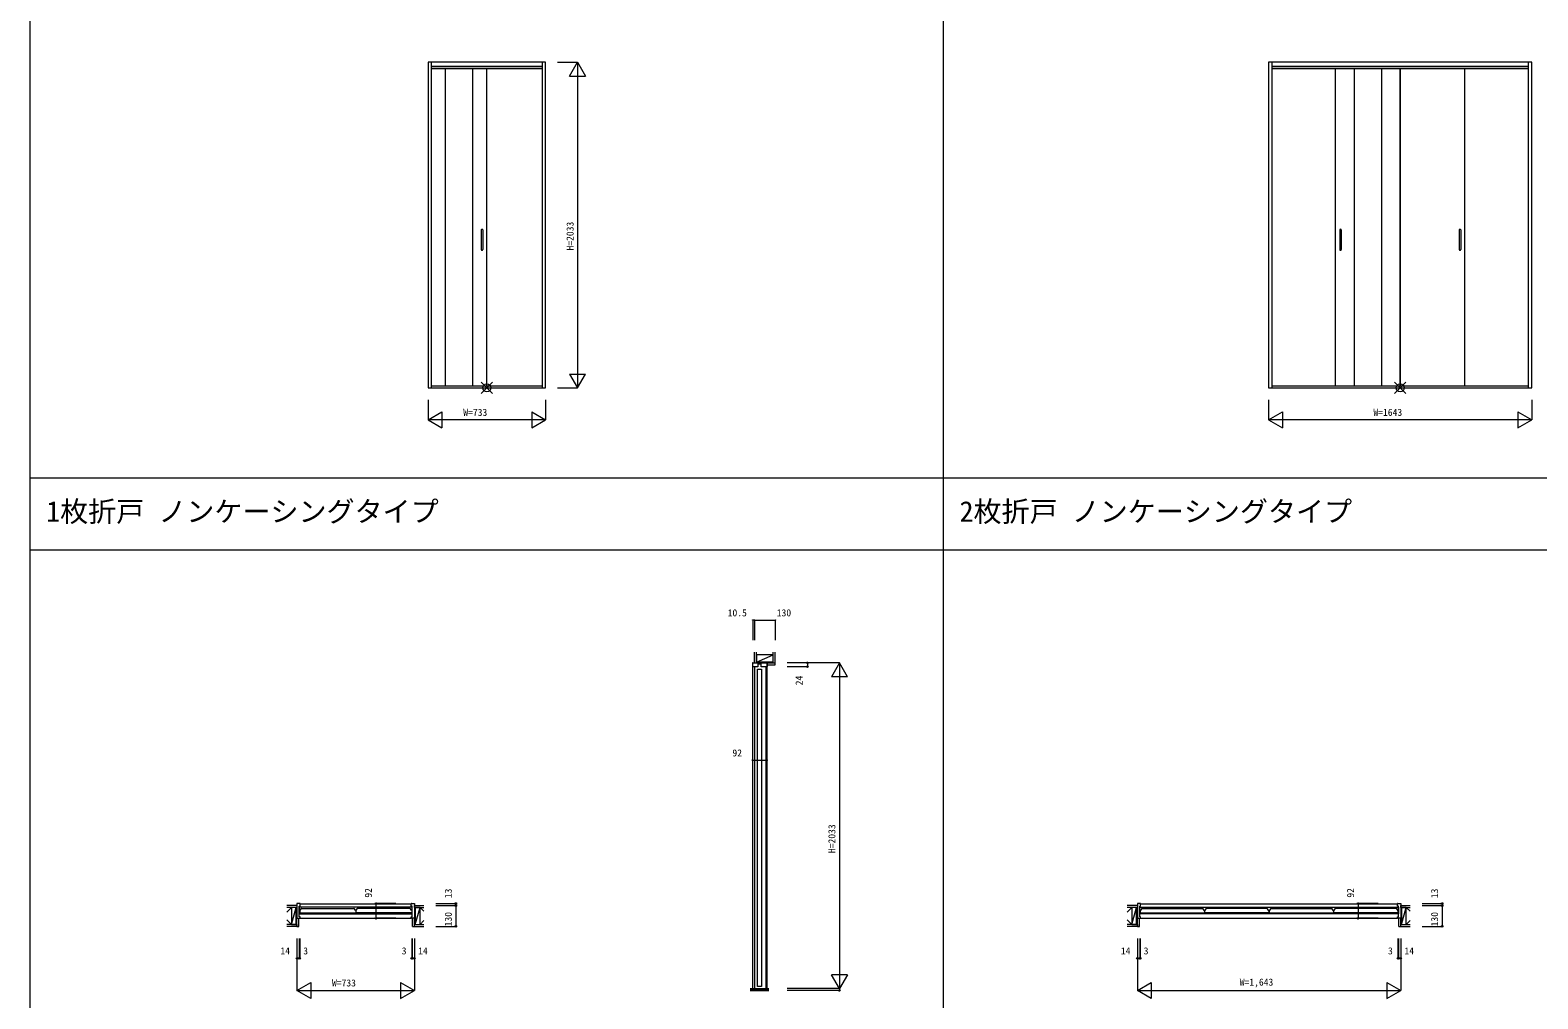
# Model space of a CAD drawing. Units: millimetres, scale not verified. Extents: x -14341 to 14341, y -10000 to 10000.
# Drawn here: x -14341 to -4932, y -5956 to 90 of the extents above; entities that cross this region are included whole.
import ezdxf
from ezdxf.enums import TextEntityAlignment as Align

# ---------------------------------------------------------------- set-up
doc = ezdxf.new("R2010")
doc.units = ezdxf.units.MM
doc.header["$LTSCALE"] = 50
doc.layers.add('0-0_0', color=7, linetype='Continuous')
for name, color, linetype, lineweight in [('0-1_YKK_F1', 7, 'Continuous', 18), ('0-2_YKK_A1', 4, 'Continuous', 18), ('0-3_YKK_B1', 4, 'Continuous', 18), ('0-4_YKK_C1', 4, 'Continuous', 18), ('0-5_YKK_N1', 2, 'Continuous', 18), ('0-6_YKK_Z1', 7, 'Continuous', 18), ('0-7_YKK_IN', 1, 'Continuous', 18)]:
    doc.layers.add(name, color=color, linetype=linetype, lineweight=lineweight)
doc.styles.add('ＭＳ ゴシック', font='')
doc.styles.get('ＭＳ ゴシック').set_extended_font_data('MS Gothic')

msp = doc.modelspace()

# ---------------------------------------------------------------- linework, layer by layer
at = {"layer": '0-1_YKK_F1'}
for p, q in [((-14340.51, -10000), (-14340.51, 10000)), ((-8640.51, -10000), (-8640.51, 9500)), ((-14340.51, -2704), (14159.49, -2704)), ((-14340.51, -3154), (14159.49, -3154))]:
    msp.add_line(p, q, dxfattribs=at)
at = {"layer": '0-2_YKK_A1'}
for p, q in [((-11837.01, -109.5), (-11837.01, -2142.5)), ((-11837.01, -133.5), (-11144.01, -133.5)), ((-11837.01, -136.5), (-11144.01, -136.5)), ((-11837.01, -148), (-11144.01, -148)), ((-11750.01, -148), (-11750.01, -2130.41)), ((-11580.51, -148), (-11580.51, -2130.41)), ((-11490.51, -2130.41), (-11490.51, -147.5)), ((-11490.51, -2130.41), (-11490.51, -147.5)), ((-11144.01, -2142.5), (-11144.01, -109.5)), ((-6592.01, -109.5), (-6592.01, -2142.5)), ((-6592.01, -133.5), (-4989.01, -133.5)), ((-6592.01, -136.5), (-4989.01, -136.5)), ((-6592.01, -148), (-5791.51, -148)), ((-6193.26, -2130.41), (-6193.26, -148)), ((-6193.26, -2130.41), (-6193.26, -148)), ((-6078.76, -148), (-6078.76, -2130.41)), ((-5907.51, -148), (-5907.51, -2130.41)), ((-5791.51, -2130.41), (-5791.51, -148)), ((-5789.51, -148), (-4989.01, -148)), ((-5789.51, -2130.41), (-5789.51, -148)), ((-5387.76, -2130.41), (-5387.76, -148)), ((-5387.76, -2130.41), (-5387.76, -148)), ((-4989.01, -2142.5), (-4989.01, -109.5)), ((-11525.51, -1156.84), (-11525.51, -1279.16)), ((-11515.51, -1156.84), (-11515.51, -1279.16)), ((-6168.26, -1156.84), (-6168.26, -1279.16)), ((-6158.26, -1156.84), (-6158.26, -1279.16)), ((-5422.76, -1156.84), (-5422.76, -1279.16)), ((-5412.76, -1156.84), (-5412.76, -1279.16)), ((-11837.01, -2130.41), (-11144.01, -2130.41)), ((-6592.01, -2130.41), (-5791.51, -2130.41)), ((-5789.51, -2130.41), (-4989.01, -2130.41))]:
    msp.add_line(p, q, dxfattribs=at)
for points in [[(-11857.01, -2142.5), (-11124.01, -2142.5), (-11124.01, -109.5), (-11857.01, -109.5)], [(-6612.01, -2142.5), (-4969.01, -2142.5), (-4969.01, -109.5), (-6612.01, -109.5)]]:
    msp.add_lwpolyline(points, close=True, dxfattribs=at)
for centre, start, end in [((-11520.51, -1157.54), 8.0102, 171.9898), ((-6163.26, -1157.54), 8.0102, 171.9898), ((-5417.76, -1157.54), 8.0102, 171.9898), ((-11520.51, -1278.46), 188.0102, 351.9898), ((-6163.26, -1278.46), 188.0102, 351.9898), ((-5417.76, -1278.46), 188.0102, 351.9898)]:
    msp.add_arc(centre, 5.05, start, end, dxfattribs=at)
at = {"layer": '0-3_YKK_B1'}
for p, q in [((-12658.4, -5407.9), (-12658.4, -5418.17)), ((-12657.7, -5418.5), (-12658.4, -5418.17)), ((-12657.7, -5418.5), (-12308.9, -5418.5)), ((-12655.4, -5363.5), (-11962.4, -5363.5)), ((-12655.4, -5452.5), (-11962.4, -5452.5)), ((-12646.16, -5392.9), (-12321.14, -5392.9)), ((-12308.9, -5407.9), (-12308.9, -5418.5)), ((-12308.9, -5407.9), (-12308.9, -5418.5)), ((-11960.1, -5418.5), (-12308.9, -5418.5)), ((-11971.64, -5392.9), (-12296.66, -5392.9)), ((-11960.1, -5418.5), (-11959.4, -5418.17)), ((-11959.4, -5407.9), (-11959.4, -5418.17)), ((-7413.4, -5407.9), (-7413.4, -5418.17)), ((-7412.7, -5418.5), (-7413.4, -5418.17)), ((-7412.7, -5418.5), (-7011.65, -5418.5)), ((-7410.4, -5363.5), (-5807.4, -5363.5)), ((-7410.4, -5452.5), (-5807.4, -5452.5)), ((-7401.16, -5392.9), (-7023.89, -5392.9)), ((-7011.65, -5407.9), (-7011.65, -5418.5)), ((-7011.65, -5407.9), (-7011.65, -5418.5)), ((-6610.6, -5418.5), (-7011.65, -5418.5)), ((-6622.14, -5392.9), (-6999.41, -5392.9)), ((-6610.6, -5418.5), (-6609.9, -5418.17)), ((-6609.9, -5407.9), (-6609.9, -5418.17)), ((-6607.9, -5407.9), (-6607.9, -5418.17)), ((-6607.2, -5418.5), (-6607.9, -5418.17)), ((-6607.2, -5418.5), (-6206.15, -5418.5)), ((-6595.66, -5392.9), (-6218.39, -5392.9)), ((-6206.15, -5407.9), (-6206.15, -5418.5)), ((-6206.15, -5407.9), (-6206.15, -5418.5)), ((-5805.1, -5418.5), (-6206.15, -5418.5)), ((-5816.64, -5392.9), (-6193.91, -5392.9)), ((-5805.1, -5418.5), (-5804.4, -5418.17)), ((-5804.4, -5407.9), (-5804.4, -5418.17))]:
    msp.add_line(p, q, dxfattribs=at)
for points in [[(-12657.4, -5361), (-12675.4, -5361), (-12675.4, -5382)], [(-12675.4, -5382), (-12675.4, -5453), (-12655.4, -5453), (-12655.4, -5445.5), (-12655.9, -5445), (-12660.9, -5445), (-12661.4, -5444.5), (-12661.4, -5377.5), (-12660.9, -5377), (-12655.9, -5377), (-12655.4, -5376.5), (-12655.4, -5363)], [(-11942.4, -5382), (-11942.4, -5453), (-11962.4, -5453), (-11962.4, -5445.5), (-11961.9, -5445), (-11956.9, -5445), (-11956.4, -5444.5), (-11956.4, -5377.5), (-11956.9, -5377), (-11961.9, -5377), (-11962.4, -5376.5), (-11962.4, -5363)], [(-11960.4, -5361), (-11942.4, -5361), (-11942.4, -5382)], [(-7412.4, -5361), (-7430.4, -5361), (-7430.4, -5382)], [(-7430.4, -5382), (-7430.4, -5453), (-7410.4, -5453), (-7410.4, -5445.5), (-7410.9, -5445), (-7415.9, -5445), (-7416.4, -5444.5), (-7416.4, -5377.5), (-7415.9, -5377), (-7410.9, -5377), (-7410.4, -5376.5), (-7410.4, -5363)], [(-5787.4, -5382), (-5787.4, -5453), (-5807.4, -5453), (-5807.4, -5445.5), (-5806.9, -5445), (-5801.9, -5445), (-5801.4, -5444.5), (-5801.4, -5377.5), (-5801.9, -5377), (-5806.9, -5377), (-5807.4, -5376.5), (-5807.4, -5363)], [(-5805.4, -5361), (-5787.4, -5361), (-5787.4, -5382)]]:
    msp.add_lwpolyline(points, dxfattribs=at)
for points in [[(-12660.9, -5384.8), (-12660.9, -5426.2), (-11956.9, -5426.2), (-11956.9, -5384.8)], [(-5801.9, -5384.8), (-5801.9, -5426.2), (-7415.9, -5426.2), (-7415.9, -5384.8)]]:
    msp.add_lwpolyline(points, close=True, dxfattribs=at)
for centre, radius, start, end in [((-12657.4, -5363), 2, 0.00001, 89.99999), ((-11960.4, -5363), 2, 90.00001, 179.99999), ((-7412.4, -5363), 2, 0.00001, 89.99999), ((-5805.4, -5363), 2, 90.00001, 179.99999), ((-12653.7, -5407.9), 4.7, 154.60847, 180), ((-12618.46, -5424.62), 43.7, 136.77834, 154.60847), ((-12646.16, -5398.6), 5.7, 90, 136.77834), ((-12321.14, -5398.6), 5.7, 43.22166, 90), ((-12348.83, -5424.62), 43.7, 25.39153, 43.22166), ((-12313.6, -5407.9), 4.7, 0, 25.39153), ((-12304.2, -5407.9), 4.7, 154.60847, 180), ((-12268.96, -5424.62), 43.7, 136.77834, 154.60847), ((-12296.66, -5398.6), 5.7, 90, 136.77834), ((-11971.64, -5398.6), 5.7, 43.22166, 90), ((-11999.33, -5424.62), 43.7, 25.39153, 43.22166), ((-11964.1, -5407.9), 4.7, 0, 25.39153), ((-7408.7, -5407.9), 4.7, 154.60847, 180), ((-7373.46, -5424.62), 43.7, 136.77834, 154.60847), ((-7401.16, -5398.6), 5.7, 90, 136.77834), ((-7023.89, -5398.6), 5.7, 43.22166, 90), ((-7051.58, -5424.62), 43.7, 25.39153, 43.22166), ((-7016.35, -5407.9), 4.7, 0, 25.39153), ((-7006.95, -5407.9), 4.7, 154.60847, 180), ((-6971.71, -5424.62), 43.7, 136.77834, 154.60847), ((-6999.41, -5398.6), 5.7, 90, 136.77834), ((-6622.14, -5398.6), 5.7, 43.22166, 90), ((-6649.83, -5424.62), 43.7, 25.39153, 43.22166), ((-6614.6, -5407.9), 4.7, 0, 25.39153), ((-6603.2, -5407.9), 4.7, 154.60847, 180), ((-6567.96, -5424.62), 43.7, 136.77834, 154.60847), ((-6595.66, -5398.6), 5.7, 90, 136.77834), ((-6218.39, -5398.6), 5.7, 43.22166, 90), ((-6246.08, -5424.62), 43.7, 25.39153, 43.22166), ((-6210.85, -5407.9), 4.7, 0, 25.39153), ((-6201.45, -5407.9), 4.7, 154.60847, 180), ((-6166.21, -5424.62), 43.7, 136.77834, 154.60847), ((-6193.91, -5398.6), 5.7, 90, 136.77834), ((-5816.64, -5398.6), 5.7, 43.22166, 90), ((-5844.33, -5424.62), 43.7, 25.39153, 43.22166), ((-5809.1, -5407.9), 4.7, 0, 25.39153)]:
    msp.add_arc(centre, radius, start, end, dxfattribs=at)
at = {"layer": '0-4_YKK_C1'}
for p, q in [((-9830.57, -3881), (-9830.57, -3859)), ((-9817.27, -5892), (-9817.27, -3883)), ((-9814.57, -3858.8), (-9757.57, -3859)), ((-9798.07, -3865), (-9779.47, -3865)), ((-9749.27, -3883), (-9749.27, -5892))]:
    msp.add_line(p, q, dxfattribs=at)
for points in [[(-9830.57, -3859), (-9833.27, -3859), (-9833.27, -5892)], [(-9830.57, -3859), (-9741.57, -3859), (-9741.57, -3881)], [(-9743.57, -3883), (-9777.47, -3883), (-9777.97, -3882.5), (-9777.97, -3865), (-9799.17, -3865), (-9799.17, -3882.5), (-9799.67, -3883), (-9828.57, -3883)], [(-9741.27, -5892), (-9741.27, -3859), (-9741.57, -3859)]]:
    msp.add_lwpolyline(points, dxfattribs=at)
msp.add_lwpolyline([(-9801.37, -3897.5), (-9775.77, -3897.5), (-9775.77, -5879.91), (-9801.37, -5879.91)], close=True, dxfattribs=at)
for centre, start, end in [((-9828.57, -3881), 180.00001, 269.99999), ((-9743.57, -3881), 270.00001, 359.99999)]:
    msp.add_arc(centre, 2, start, end, dxfattribs=at)
at = {"layer": '0-5_YKK_N1'}
for p, q in [((-11049.01, -109.5), (-10924.01, -109.5)), ((-10924.01, -109.5), (-10924.01, -2142.5)), ((-10974.01, -196.1), (-10874.01, -196.1)), ((-10974.01, -2055.9), (-10874.01, -2055.9)), ((-11049.01, -2142.5), (-10924.01, -2142.5)), ((-11857.01, -2217.5), (-11857.01, -2342.5)), ((-11124.01, -2217.5), (-11124.01, -2342.5)), ((-6612.01, -2217.5), (-6612.01, -2342.5)), ((-4969.01, -2217.5), (-4969.01, -2342.5)), ((-11124.01, -2342.5), (-11857.01, -2342.5)), ((-11857.01, -2342.5), (-11770.4, -2392.5)), ((-11210.61, -2292.5), (-11124.01, -2342.5)), ((-11210.61, -2292.5), (-11210.61, -2392.5)), ((-11210.61, -2392.5), (-11124.01, -2342.5)), ((-6612.01, -2342.5), (-6525.4, -2392.5)), ((-6525.4, -2292.5), (-6525.4, -2392.5)), ((-5055.61, -2292.5), (-4969.01, -2342.5)), ((-5055.61, -2292.5), (-5055.61, -2392.5)), ((-5055.61, -2392.5), (-4969.01, -2342.5)), ((-9830.77, -3591.52), (-9830.77, -3716.52)), ((-9820.27, -3591.52), (-9830.77, -3591.52)), ((-9820.27, -3591.52), (-9820.27, -3716.52)), ((-9820.27, -3591.52), (-9690.27, -3591.52)), ((-9690.27, -3591.52), (-9690.27, -3716.52)), ((-9290.27, -3859), (-9615.27, -3859)), ((-9490.27, -3883), (-9615.27, -3883)), ((-9490.27, -3859), (-9490.27, -3883)), ((-9290.27, -3859), (-9340.27, -3945.6)), ((-9240.27, -3945.6), (-9340.27, -3945.6)), ((-9240.27, -3945.6), (-9290.27, -3859)), ((-9833.27, -4466.07), (-9741.27, -4466.07)), ((-12182.77, -5361), (-12182.77, -5453)), ((-12057.77, -5361), (-12182.77, -5361)), ((-11808.99, -5361), (-11683.99, -5361)), ((-11683.99, -5374), (-11683.99, -5361)), ((-6053.58, -5361), (-6053.58, -5453)), ((-5928.58, -5361), (-6053.58, -5361)), ((-5653.99, -5361), (-5528.99, -5361)), ((-5528.99, -5374), (-5528.99, -5361)), ((-12057.77, -5453), (-12182.77, -5453)), ((-11808.99, -5374), (-11683.99, -5374)), ((-11683.99, -5374), (-11683.99, -5504)), ((-5928.58, -5453), (-6053.58, -5453)), ((-5653.99, -5374), (-5528.99, -5374)), ((-5528.99, -5374), (-5528.99, -5504)), ((-11808.99, -5504), (-11683.99, -5504)), ((-5653.99, -5504), (-5528.99, -5504)), ((-12675.4, -5579), (-12675.4, -5904)), ((-12661.4, -5579), (-12661.4, -5704)), ((-12658.4, -5579), (-12658.4, -5704)), ((-11959.4, -5579), (-11959.4, -5704)), ((-11956.4, -5579), (-11956.4, -5704)), ((-11942.4, -5579), (-11942.4, -5904)), ((-7430.4, -5579), (-7430.4, -5904)), ((-7416.4, -5579), (-7416.4, -5704)), ((-7413.4, -5579), (-7413.4, -5704)), ((-5804.4, -5579), (-5804.4, -5704)), ((-5801.4, -5579), (-5801.4, -5704)), ((-5787.4, -5579), (-5787.4, -5904)), ((-12675.4, -5704), (-12661.4, -5704)), ((-12661.4, -5704), (-12658.4, -5704)), ((-11956.4, -5704), (-11959.4, -5704)), ((-11942.4, -5704), (-11956.4, -5704)), ((-7430.4, -5704), (-7416.4, -5704)), ((-7416.4, -5704), (-7413.4, -5704)), ((-5801.4, -5704), (-5804.4, -5704)), ((-5787.4, -5704), (-5801.4, -5704)), ((-9240.27, -5805.4), (-9340.27, -5805.4)), ((-9290.27, -5892), (-9340.27, -5805.4)), ((-9240.27, -5805.4), (-9290.27, -5892)), ((-12675.4, -5904), (-12588.79, -5854)), ((-12675.4, -5904), (-11942.4, -5904)), ((-12588.79, -5954), (-12675.4, -5904)), ((-12588.79, -5854), (-12588.79, -5954)), ((-12029, -5854), (-11942.4, -5904)), ((-9290.27, -5904), (-9615.27, -5904)), ((-9290.27, -5892), (-9290.27, -5904)), ((-7430.4, -5904), (-5787.4, -5904)), ((-7343.79, -5854), (-7343.79, -5954)), ((-5874, -5854), (-5874, -5954)), ((-5874, -5854), (-5787.4, -5904)), ((-5874, -5954), (-5787.4, -5904))]:
    msp.add_line(p, q, dxfattribs=at)
for points in [[(-10974.01, -196.1), (-10924.01, -109.5), (-10874.01, -196.1)], [(-10974.01, -2055.9), (-10924.01, -2142.5), (-10874.01, -2055.9)], [(-11857.01, -2342.5), (-11770.4, -2292.5), (-11770.4, -2392.5)], [(-4969.01, -2342.5), (-6612.01, -2342.5), (-6525.4, -2292.5)], [(-9290.27, -3859), (-9290.27, -5892), (-9615.27, -5892)], [(-12029, -5854), (-12029, -5954), (-11942.4, -5904)], [(-7343.79, -5954), (-7430.4, -5904), (-7343.79, -5854)]]:
    msp.add_lwpolyline(points, dxfattribs=at)
for centre, radius in [((-9830.77, -3591.52), 1.5), ((-9820.27, -3591.52), 1.5), ((-9690.27, -3591.52), 1.5), ((-9490.27, -3859), 5), ((-9490.27, -3883), 5), ((-9833.27, -4466.07), 1.5), ((-9741.27, -4466.07), 1.5), ((-12182.77, -5361), 5), ((-11683.99, -5361), 5), ((-6053.58, -5361), 5), ((-5528.99, -5361), 5), ((-12182.77, -5453), 5), ((-11683.99, -5374), 5), ((-6053.58, -5453), 5), ((-5528.99, -5374), 5), ((-11683.99, -5504), 5), ((-5528.99, -5504), 5), ((-12675.4, -5704), 5), ((-12661.4, -5704), 5), ((-12658.4, -5704), 5), ((-11959.4, -5704), 5), ((-11956.4, -5704), 5), ((-11942.4, -5704), 5), ((-7430.4, -5704), 5), ((-7416.4, -5704), 5), ((-7413.4, -5704), 5), ((-5804.4, -5704), 5), ((-5801.4, -5704), 5), ((-5787.4, -5704), 5), ((-9290.27, -5904), 5)]:
    msp.add_circle(centre, radius, dxfattribs=at)
at = {"layer": '0-6_YKK_Z1'}
for p, q in [((-9820.27, -3859), (-9820.27, -3791.52)), ((-9807.77, -3859), (-9807.77, -3791.52)), ((-9807.77, -3854), (-9702.77, -3809)), ((-9807.77, -3859), (-9702.77, -3854)), ((-9702.77, -3859), (-9702.77, -3791.52)), ((-9690.27, -3859), (-9690.27, -3791.52)), ((-9820.27, -3859), (-9807.77, -3859)), ((-9741.27, -3859), (-9690.27, -3859)), ((-9741.27, -3859), (-9741.27, -3871.5)), ((-9741.27, -3871.5), (-9690.27, -3871.5)), ((-9702.77, -3859), (-9690.27, -3859)), ((-9690.27, -3871.5), (-9690.27, -3859)), ((-12675.4, -5374), (-12738.72, -5374)), ((-12710.4, -5386.5), (-12738.72, -5414.82)), ((-12675.4, -5386.5), (-12738.72, -5386.5)), ((-12710.4, -5491.5), (-12680.4, -5386.5)), ((-12680.4, -5491.5), (-12675.4, -5386.5)), ((-12675.4, -5374), (-12675.4, -5386.5)), ((-12675.4, -5504), (-12675.4, -5453)), ((-12662.9, -5504), (-12662.9, -5453)), ((-11954.9, -5504), (-11954.9, -5453)), ((-11942.4, -5374), (-11883.99, -5374)), ((-11942.4, -5386.5), (-11942.4, -5374)), ((-11942.4, -5491.5), (-11937.4, -5386.5)), ((-11942.4, -5386.5), (-11883.99, -5386.5)), ((-11942.2, -5437), (-11942.4, -5437)), ((-11942.4, -5504), (-11942.4, -5453)), ((-11937.4, -5491.5), (-11907.4, -5386.5)), ((-11907.4, -5386.5), (-11883.99, -5409.91)), ((-7430.4, -5374), (-7493.72, -5374)), ((-7465.4, -5386.5), (-7493.72, -5414.82)), ((-7430.4, -5386.5), (-7493.72, -5386.5)), ((-7465.4, -5491.5), (-7435.4, -5386.5)), ((-7435.4, -5491.5), (-7430.4, -5386.5)), ((-7430.4, -5374), (-7430.4, -5386.5)), ((-7430.4, -5504), (-7430.4, -5453)), ((-7417.9, -5504), (-7417.9, -5453)), ((-5799.9, -5504), (-5799.9, -5453)), ((-5787.4, -5374), (-5728.99, -5374)), ((-5787.4, -5386.5), (-5787.4, -5374)), ((-5787.4, -5491.5), (-5782.4, -5386.5)), ((-5787.4, -5386.5), (-5728.99, -5386.5)), ((-5787.2, -5437), (-5787.4, -5437)), ((-5787.4, -5504), (-5787.4, -5453)), ((-5782.4, -5491.5), (-5752.4, -5386.5)), ((-5752.4, -5386.5), (-5728.99, -5409.91)), ((-12710.4, -5491.5), (-12738.72, -5463.18)), ((-12675.4, -5491.5), (-12738.72, -5491.5)), ((-12675.4, -5504), (-12738.72, -5504)), ((-12675.4, -5491.5), (-12675.4, -5504)), ((-12675.4, -5504), (-12662.9, -5504)), ((-11954.9, -5504), (-11942.4, -5504)), ((-11942.4, -5491.5), (-11883.99, -5491.5)), ((-11942.4, -5504), (-11942.4, -5491.5)), ((-11942.4, -5504), (-11883.99, -5504)), ((-11907.4, -5491.5), (-11883.99, -5468.09)), ((-7465.4, -5491.5), (-7493.72, -5463.18)), ((-7430.4, -5491.5), (-7493.72, -5491.5)), ((-7430.4, -5504), (-7493.72, -5504)), ((-7430.4, -5491.5), (-7430.4, -5504)), ((-7430.4, -5504), (-7417.9, -5504)), ((-5799.9, -5504), (-5787.4, -5504)), ((-5787.4, -5491.5), (-5728.99, -5491.5)), ((-5787.4, -5504), (-5787.4, -5491.5)), ((-5787.4, -5504), (-5728.99, -5504)), ((-5752.4, -5491.5), (-5728.99, -5468.09)), ((-9846.32, -5892), (-9731.09, -5892)), ((-9846.32, -5894), (-9731.09, -5894)), ((-9846.32, -5896), (-9731.09, -5896)), ((-9846.32, -5898), (-9731.09, -5898)), ((-9846.32, -5900), (-9731.09, -5900)), ((-9846.32, -5902), (-9731.09, -5902)), ((-9846.32, -5904), (-9731.09, -5904))]:
    msp.add_line(p, q, dxfattribs=at)
for points in [[(-9807.77, -3854), (-9702.77, -3854), (-9702.77, -3809), (-9807.77, -3809)], [(-9807.77, -3859), (-9702.77, -3859), (-9702.77, -3854), (-9807.77, -3854)], [(-12710.4, -5491.5), (-12680.4, -5491.5), (-12680.4, -5386.5), (-12710.4, -5386.5)], [(-11937.4, -5491.5), (-11907.4, -5491.5), (-11907.4, -5386.5), (-11937.4, -5386.5)], [(-7465.4, -5491.5), (-7435.4, -5491.5), (-7435.4, -5386.5), (-7465.4, -5386.5)], [(-5782.4, -5491.5), (-5752.4, -5491.5), (-5752.4, -5386.5), (-5782.4, -5386.5)]]:
    msp.add_lwpolyline(points, close=True, dxfattribs=at)
for points in [[(-12675.4, -5386.5), (-12680.4, -5386.5), (-12680.4, -5491.5), (-12675.4, -5491.5), (-12675.4, -5453)], [(-11942.4, -5453), (-11942.4, -5491.5), (-11937.4, -5491.5), (-11937.4, -5386.5), (-11942.4, -5386.5)], [(-7430.4, -5386.5), (-7435.4, -5386.5), (-7435.4, -5491.5), (-7430.4, -5491.5), (-7430.4, -5453)], [(-5787.4, -5453), (-5787.4, -5491.5), (-5782.4, -5491.5), (-5782.4, -5386.5), (-5787.4, -5386.5)]]:
    msp.add_lwpolyline(points, dxfattribs=at)
at = {"layer": '0-7_YKK_IN'}
for p, q in [((-11525.86, -2177.86), (-11455.15, -2107.14)), ((-11525.86, -2107.14), (-11455.15, -2177.86)), ((-5825.86, -2177.86), (-5755.15, -2107.14)), ((-5825.86, -2107.14), (-5755.15, -2177.86))]:
    msp.add_line(p, q, dxfattribs=at)
for centre in [(-11490.51, -2142.5), (-5790.51, -2142.5)]:
    msp.add_circle(centre, 25, dxfattribs=at)

# ---------------------------------------------------------------- texts
at = {"layer": '0-0_0', "style": 'ＭＳ ゴシック'}
for s, p in [('1枚折戸 ノンケーシングタイプ', (-14240.51, -3016.5)), ('2枚折戸 ノンケーシングタイプ', (-8540.51, -3016.5))]:
    msp.add_text(s, height=128.3, dxfattribs=at).set_placement(p, align=Align.BOTTOM_LEFT)
at = {"layer": '0-5_YKK_N1', "color": 7, "style": 'ＭＳ ゴシック'}
for s, p in [('H=2033', (-10936.01, -1285)), ('24', (-9506.86, -3999.03)), ('H=2033', (-9302.27, -5046.5)), ('92', (-12194.77, -5324.73)), ('92', (-6065.58, -5324.73)), ('13', (-11695.99, -5327.73)), ('13', (-5540.99, -5327.73)), ('130', (-11695.99, -5504)), ('130', (-5540.99, -5504))]:
    msp.add_text(s, height=43.99, rotation=90, dxfattribs=at).set_placement(p, align=Align.BOTTOM_LEFT)
for s, p in [('W=733', (-11637.51, -2330.5)), ('W=1643', (-5957.51, -2330.5)), ('10.5', (-9987.54, -3581.76)), ('130', (-9681.19, -3581.76)), ('92', (-9958.02, -4456.31)), ('14', (-12778.81, -5692)), ('3', (-12636.22, -5692)), ('3', (-12021.57, -5692)), ('14', (-11918.99, -5692)), ('14', (-7533.81, -5692)), ('3', (-7391.22, -5692)), ('3', (-5866.57, -5692)), ('14', (-5763.99, -5692)), ('W=1,643', (-6791.9, -5887)), ('W=733', (-12456.9, -5892))]:
    msp.add_text(s, height=43.99, dxfattribs=at).set_placement(p, align=Align.BOTTOM_LEFT)

doc.saveas('drawing.dxf')
